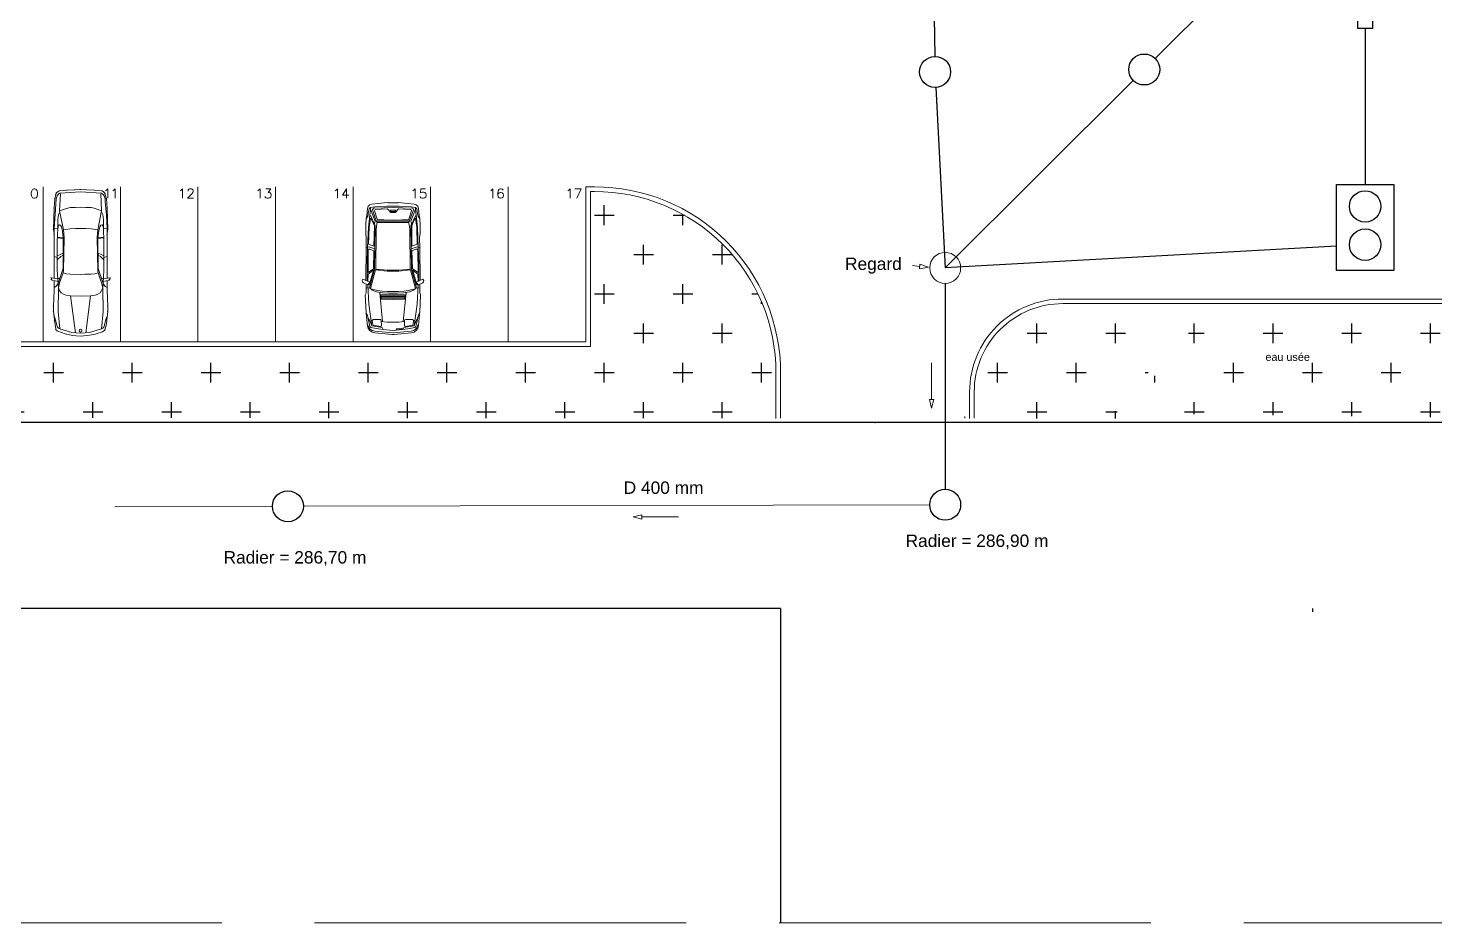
# Model space of a CAD drawing. Header units: millimetres. Extents: x 2259 to 2364, y 714 to 811.
# Drawn here: x 2282.96 to 2328.37, y 713.76 to 742.64 of the extents above; entities that cross this region are included whole.
import ezdxf

# ---------------------------------------------------------------- set-up
doc = ezdxf.new("R2010")
doc.units = ezdxf.units.MM
doc.linetypes.add('ACAD_ISO02W100', pattern=[15, 12, -3])
for name, color, linetype in [('Assainissement existant', 15, 'Continuous'), ('bordures T2', 7, 'Continuous'), ('EP parking', 191, 'Continuous'), ('EP toiture', 140, 'Continuous'), ('EU', 73, 'Continuous'), ('marquage', 230, 'Continuous'), ("pente et fil d'eau", 7, 'Continuous'), ('Route existante', 9, 'Continuous'), ('véhicules', 9, 'Continuous')]:
    doc.layers.add(name, color=color, linetype=linetype)
doc.styles.get("Standard").update_dxf_attribs({"font": 'arial.ttf'})

msp = doc.modelspace()

# ---------------------------------------------------------------- hatches: boundary and pattern name
at = {"layer": "pente et fil d'eau", "transparency": 33554687}
h = msp.add_hatch(dxfattribs=at)
h.set_pattern_fill('CROSS', color=3, scale=0.2)
h.paths.add_polyline_path([(2305.419, 801.642), (2268.839, 801.677), (2268.906, 758.432), (2270.796, 758.432), (2271.313, 730.056), (2288.579, 730.056), (2307.101, 730.045), (2307.101, 731.526, 0.421134), (2301.112, 737.363), (2301.112, 732.364), (2280.792, 732.364), (2280.792, 739.441), (2275.782, 739.441), (2275.782, 762.269), (2280.792, 762.269), (2280.792, 767.97), (2278.648, 767.97), (2278.648, 770.129), (2276.747, 770.129), (2276.747, 779.334), (2282.849, 779.334), (2282.849, 794.353), (2314.432, 794.353), (2314.432, 796.503), (2325.649, 796.503), (2325.649, 794.353), (2325.649, 793.853, 0.414204), (2328.517, 790.994), (2333.658, 790.994), (2333.658, 779.879), (2333.658, 779.39), (2333.658, 748.256), (2331.073, 748.256), (2331.073, 733.745), (2316.345, 733.745, 0.413374), (2313.503, 730.895), (2313.503, 730.039), (2318.286, 730.037), (2318.286, 730.206, -0.41238), (2317.926, 730.568, -0.239098), (2318.074, 730.86), (2318.074, 730.861), (2317.845, 731.039), (2317.906, 731.087), (2317.766, 731.28, -0.267419), (2317.418, 731.184), (2317.388, 731.135), (2317.381, 730.846), (2317.306, 730.866), (2317.235, 730.643), (2317.468, 730.618), (2317.473, 730.69), (2317.748, 730.589), (2317.462, 730.54), (2317.468, 730.618), (2317.235, 730.643), (2317.306, 730.866), (2317.235, 730.886), (2317.418, 731.184, -0.341744), (2317.146, 731.534, -1), (2317.871, 731.534, -0.197294), (2317.766, 731.28), (2317.906, 731.087), (2317.964, 731.132), (2318.074, 730.86, -0.446431), (2318.602, 730.749), (2318.608, 730.751), (2318.811, 730.954), (2318.849, 730.888), (2319.778, 731.412), (2319.117, 731.412), (2319.117, 733.421), (2320.422, 733.421), (2320.422, 731.412), (2319.778, 731.412), (2318.849, 730.888), (2318.888, 730.818), (2318.602, 730.749, -0.131576), (2318.65, 730.568, -0.414351), (2318.288, 730.206), (2332.805, 730.03), (2349.443, 798.607), (2305.327, 798.573)])
h.paths.add_polyline_path([(2326.612, 792.716), (2326.827, 792.907), (2326.895, 792.78)], flags=16)
h.paths.add_polyline_path([(2279.756, 762.642), (2279.723, 762.355), (2279.614, 762.621)], flags=16)
h.paths.add_polyline_path([(2278.504, 763.031), (2279.512, 763.031), (2279.512, 763.855), (2278.504, 763.855)], flags=24)
h.paths.add_polyline_path([(2327.362, 792.972), (2328.369, 792.972), (2328.369, 793.796), (2327.362, 793.796)], flags=24)
h.paths.add_polyline_path([(2314.912, 730.285), (2317.224, 730.285), (2317.224, 731.11), (2314.912, 731.11)], flags=24)
h.paths.add_polyline_path([(2320.841, 731.62), (2324.333, 731.62), (2324.333, 733.111), (2320.841, 733.111)], flags=24)

# ---------------------------------------------------------------- linework, layer by layer
at = {"linetype": 'ACAD_ISO02W100', "lineweight": 5}
msp.add_lwpolyline([(2259.088, 810.944), (2364.208, 810.944), (2364.208, 713.76), (2259.088, 713.76)], close=True, dxfattribs=at)
msp.add_point((2310.302, 729.91, 288.05))
at = {"layer": 'Assainissement existant'}
msp.add_line((2312.565, 734.398), (2312.565, 727.754), dxfattribs=at)
at = {"layer": 'Assainissement existant', "lineweight": 5}
for points in [[(2311.512, 734.973), (2311.741, 734.948)], [(2312.126, 731.835), (2312.126, 730.648)], [(2285.756, 727.191), (2290.846, 727.203)], [(2291.846, 727.205), (2312.065, 727.253)], [(2303.958, 726.863), (2302.771, 726.863)]]:
    msp.add_lwpolyline(points, dxfattribs=at)
for points in [[(2311.739, 734.869), (2312.024, 734.919), (2311.75, 735.02)], [(2312.059, 730.648), (2312.126, 730.368), (2312.203, 730.648)], [(2302.771, 726.931), (2302.491, 726.863), (2302.771, 726.787)]]:
    msp.add_lwpolyline(points, close=True, dxfattribs=at)
msp.add_circle((2312.565, 734.898), 0.5, dxfattribs=at)
at = {"layer": 'Assainissement existant', "lineweight": 25}
for centre in [(2291.346, 727.205), (2312.565, 727.254)]:
    msp.add_circle(centre, 0.5, dxfattribs=at)
at = {"layer": 'bordures T2', "lineweight": 5}
for points in [[(2313.353, 730.107), (2313.353, 730.098), (2313.353, 730.039), (2313.353, 730.047), (2313.353, 730.895, -0.415118), (2316.362, 733.895), (2330.923, 733.895), (2330.923, 748.406)], [(2313.503, 730.047), (2313.503, 730.895, -0.41514), (2316.362, 733.745), (2331.073, 733.745), (2331.073, 748.256)], [(2307.251, 731.513, 0.415239), (2301.241, 737.514), (2300.962, 737.514)], [(2307.101, 731.514, 0.415248), (2301.241, 737.364), (2301.112, 737.364)]]:
    msp.add_lwpolyline(points, format="xyb", dxfattribs=at)
for points in [[(2280.792, 739.441), (2280.792, 732.364), (2301.112, 732.364), (2301.112, 737.364)], [(2280.942, 739.591), (2280.942, 732.514), (2300.962, 732.514), (2300.962, 737.514)], [(2307.101, 730.042), (2307.101, 731.526)], [(2307.251, 730.225), (2307.251, 730.047), (2307.251, 731.526)], [(2313.203, 730.107), (2313.203, 730.098), (2313.203, 730.047)]]:
    msp.add_lwpolyline(points, dxfattribs=at)
at = {"layer": 'EP parking'}
for p, q in [((2325.876, 743.138), (2325.876, 742.638)), ((2325.876, 742.638), (2326.376, 742.638)), ((2326.126, 742.638), (2326.126, 742.138)), ((2326.376, 742.638), (2326.376, 742.888)), ((2326.126, 742.138), (2326.126, 737.593)), ((2325.198, 735.597), (2312.565, 734.898))]:
    msp.add_line(p, q, dxfattribs=at)
msp.add_lwpolyline([(2325.198, 737.593), (2327.054, 737.593), (2327.054, 734.816), (2325.198, 734.816)], close=True, dxfattribs=at)
for centre in [(2326.124, 736.883), (2326.124, 735.649)]:
    msp.add_circle(centre, 0.508, dxfattribs=at)
at = {"layer": 'EP toiture'}
for p, q in [((2312.184, 744.389), (2312.23, 741.724)), ((2312.265, 740.724), (2312.565, 734.898))]:
    msp.add_line(p, q, dxfattribs=at)
msp.add_circle((2312.239, 741.224), 0.5, dxfattribs=at)
at = {"layer": 'EU'}
for p, q in [((2319.347, 741.656), (2323.514, 745.809)), ((2312.565, 734.898), (2318.638, 740.95))]:
    msp.add_line(p, q, dxfattribs=at)
msp.add_circle((2318.992, 741.303), 0.5, dxfattribs=at)
at = {"layer": 'marquage', "lineweight": 5}
msp.add_lwpolyline([(2283.145, 737.447), (2283.103, 737.43), (2283.077, 737.387), (2283.061, 737.319), (2283.061, 737.277), (2283.077, 737.201), (2283.103, 737.158), (2283.145, 737.15), (2283.171, 737.15), (2283.222, 737.158), (2283.248, 737.201), (2283.264, 737.277), (2283.264, 737.319), (2283.248, 737.387), (2283.222, 737.43), (2283.171, 737.447)], close=True, dxfattribs=at)
for points in [[(2283.443, 732.514), (2283.443, 737.514)], [(2285.689, 737.387), (2285.722, 737.404), (2285.765, 737.447), (2285.765, 737.15)], [(2285.943, 732.514), (2285.943, 737.514)], [(2287.875, 737.387), (2287.9, 737.404), (2287.943, 737.447), (2287.943, 737.15)], [(2288.121, 737.379), (2288.121, 737.387), (2288.129, 737.421), (2288.147, 737.438), (2288.171, 737.447), (2288.231, 737.447), (2288.257, 737.438), (2288.274, 737.421), (2288.29, 737.387), (2288.29, 737.362), (2288.274, 737.336), (2288.248, 737.294), (2288.104, 737.15), (2288.299, 737.15)], [(2288.443, 732.514), (2288.443, 737.514)], [(2290.375, 737.387), (2290.401, 737.404), (2290.452, 737.447), (2290.452, 737.15)], [(2290.63, 737.447), (2290.791, 737.447), (2290.706, 737.336), (2290.748, 737.336), (2290.774, 737.319), (2290.791, 737.302), (2290.807, 737.26), (2290.807, 737.235), (2290.791, 737.192), (2290.765, 737.158), (2290.723, 737.15), (2290.68, 737.15), (2290.63, 737.158), (2290.621, 737.175), (2290.604, 737.209)], [(2290.943, 732.514), (2290.943, 737.514)], [(2292.876, 737.387), (2292.901, 737.404), (2292.943, 737.447), (2292.943, 737.15)], [(2293.24, 737.15), (2293.24, 737.447), (2293.105, 737.252), (2293.316, 737.252)], [(2293.452, 737.514), (2293.452, 732.514)], [(2295.384, 737.387), (2295.41, 737.404), (2295.452, 737.447), (2295.452, 737.15)], [(2295.783, 737.447), (2295.639, 737.447), (2295.621, 737.319), (2295.639, 737.336), (2295.682, 737.345), (2295.724, 737.345), (2295.766, 737.336), (2295.8, 737.302), (2295.809, 737.26), (2295.809, 737.235), (2295.8, 737.192), (2295.766, 737.158), (2295.724, 737.15), (2295.682, 737.15), (2295.639, 737.158), (2295.621, 737.175), (2295.614, 737.209)], [(2295.952, 737.514), (2295.952, 732.514)], [(2297.893, 737.387), (2297.919, 737.404), (2297.961, 737.447), (2297.961, 737.15)], [(2298.292, 737.404), (2298.275, 737.438), (2298.232, 737.447), (2298.207, 737.447), (2298.165, 737.438), (2298.139, 737.387), (2298.123, 737.319), (2298.123, 737.252), (2298.139, 737.192), (2298.165, 737.158), (2298.207, 737.15), (2298.224, 737.15), (2298.266, 737.158), (2298.292, 737.192), (2298.309, 737.235), (2298.309, 737.252), (2298.292, 737.294), (2298.266, 737.319), (2298.224, 737.336), (2298.207, 737.336), (2298.165, 737.319), (2298.139, 737.294), (2298.123, 737.252)], [(2298.452, 737.514), (2298.452, 732.514)], [(2300.385, 737.387), (2300.419, 737.404), (2300.461, 737.447), (2300.461, 737.15)], [(2300.614, 737.447), (2300.818, 737.447), (2300.673, 737.15)]]:
    msp.add_lwpolyline(points, dxfattribs=at)
at = {"layer": 'Route existante'}
for p, q in [((2332.935, 729.91), (2259.088, 729.91)), ((2307.251, 723.91), (2259.088, 723.91)), ((2307.251, 723.91), (2307.251, 713.76)), ((2324.421, 723.91), (2324.421, 723.8))]:
    msp.add_line(p, q, dxfattribs=at)
at = {"layer": 'véhicules', "lineweight": 5}
for points in [[(2285.323, 737.387), (2285.086, 737.413), (2284.841, 737.421), (2284.654, 737.43), (2284.468, 737.421), (2284.222, 737.413), (2283.984, 737.387), (2283.925, 737.362), (2283.883, 737.328), (2283.857, 737.268), (2283.824, 737.133), (2283.798, 736.828), (2283.773, 736.141), (2283.798, 736.006)], [(2283.934, 737.277), (2283.892, 737.226), (2283.866, 737.133), (2283.84, 736.794), (2283.798, 736.175), (2283.917, 736.184), (2283.934, 736.26), (2283.96, 736.285), (2284.002, 736.277), (2284.035, 736.226), (2284.07, 736.09), (2284.095, 735.87), (2284.087, 734.887), (2284.07, 734.819), (2283.925, 734.395), (2283.857, 734.302), (2283.798, 734.268)], [(2283.925, 737.277), (2283.984, 737.311), (2284.654, 737.353), (2285.323, 737.311), (2285.384, 737.268), (2285.417, 737.226), (2285.443, 737.133), (2285.451, 737.04), (2285.485, 736.599), (2285.511, 736.175), (2285.391, 736.184), (2285.375, 736.26), (2285.349, 736.285), (2285.307, 736.277), (2285.273, 736.226), (2285.239, 736.09), (2285.214, 735.87), (2285.222, 734.887), (2285.239, 734.819), (2285.384, 734.395), (2285.451, 734.302), (2285.511, 734.268)], [(2285.307, 737.294), (2285.332, 736.743), (2285.205, 736.124), (2284.994, 736.158), (2284.824, 736.175), (2284.484, 736.175), (2284.315, 736.158), (2284.103, 736.124), (2283.976, 736.743), (2284.002, 737.294)], [(2285.511, 736.006), (2285.536, 736.141), (2285.511, 736.828), (2285.485, 737.133), (2285.451, 737.268), (2285.426, 737.319), (2285.384, 737.362), (2285.332, 737.387)], [(2285.459, 737.387), (2285.494, 737.404), (2285.536, 737.447), (2285.536, 737.15)], [(2283.967, 736.684), (2283.934, 736.624), (2283.917, 736.446), (2283.917, 736.184), (2283.9, 735.751), (2283.9, 734.828), (2283.934, 734.251), (2283.925, 733.488), (2283.984, 732.929), (2283.934, 732.954), (2283.908, 732.988), (2283.883, 733.056), (2283.84, 733.217), (2283.824, 733.293), (2283.798, 733.344)], [(2283.976, 736.743), (2284.197, 736.819), (2284.315, 736.845), (2284.484, 736.853), (2284.654, 736.862), (2284.824, 736.853), (2284.994, 736.845), (2285.095, 736.828), (2285.332, 736.743)], [(2285.323, 732.929), (2285.384, 733.488), (2285.375, 734.251), (2285.384, 734.395), (2285.408, 734.828), (2285.408, 735.751), (2285.391, 736.184), (2285.391, 736.446), (2285.375, 736.624), (2285.341, 736.684)], [(2293.868, 735.556), (2293.876, 735.878), (2293.859, 735.997), (2293.859, 736.285), (2293.876, 736.489), (2293.927, 736.557), (2293.952, 736.718), (2293.969, 736.811), (2294.003, 736.845), (2294.011, 736.794)], [(2295.605, 736.489), (2295.579, 736.59), (2295.562, 736.819), (2295.537, 736.887), (2295.487, 736.938), (2295.426, 736.955), (2294.91, 737.014), (2294.893, 736.997), (2294.74, 736.997), (2294.58, 736.997), (2294.562, 737.014), (2294.045, 736.955), (2293.986, 736.938), (2293.936, 736.887), (2293.918, 736.819), (2293.892, 736.59), (2293.876, 736.489)], [(2293.901, 734.48), (2293.901, 735.022), (2293.918, 735.573), (2293.944, 736.201), (2294.011, 736.794), (2294.164, 736.412), (2294.138, 736.319)], [(2295.605, 735.556), (2295.597, 735.878), (2295.614, 735.997), (2295.614, 736.285), (2295.605, 736.489), (2295.546, 736.557), (2295.52, 736.718), (2295.503, 736.811), (2295.469, 736.845), (2295.325, 736.87), (2294.935, 736.896), (2294.74, 736.896), (2294.537, 736.896), (2294.147, 736.87), (2294.003, 736.845)], [(2295.334, 736.319), (2295.317, 736.412), (2295.461, 736.794), (2295.529, 736.201), (2295.555, 735.573), (2295.571, 735.022), (2295.571, 734.48)], [(2295.461, 736.794), (2295.469, 736.845)], [(2293.995, 736.582), (2294.02, 736.582), (2294.164, 736.26), (2294.138, 734.853), (2293.978, 734.26), (2294.011, 734.234)], [(2294.232, 736.362), (2294.206, 736.251), (2294.198, 736.116), (2294.181, 734.861), (2294.554, 734.828), (2294.927, 734.828), (2295.292, 734.861), (2295.283, 736.116), (2295.266, 736.251), (2295.24, 736.362)], [(2294.198, 736.421), (2294.232, 736.412), (2294.74, 736.404), (2295.24, 736.412), (2295.274, 736.421)], [(2295.461, 734.234), (2295.494, 734.26), (2295.334, 734.853), (2295.317, 736.26), (2295.461, 736.582), (2295.487, 736.582)], [(2283.798, 736.175), (2283.798, 734.565)], [(2284.095, 735.87), (2283.908, 735.895)], [(2283.908, 735.87), (2284.087, 735.845)], [(2284.087, 734.743), (2284.103, 734.819), (2284.12, 735.878), (2284.103, 736.124)], [(2285.205, 736.124), (2285.189, 735.878), (2285.205, 734.819), (2285.222, 734.743)], [(2285.214, 735.87), (2285.4, 735.895)], [(2285.408, 735.87), (2285.222, 735.845)], [(2285.511, 736.175), (2285.511, 734.565)], [(2284.087, 735.37), (2283.993, 735.336), (2283.9, 735.294)], [(2283.9, 735.158), (2284.019, 735.268), (2284.087, 735.311)], [(2285.222, 735.37), (2285.316, 735.336), (2285.408, 735.294)], [(2285.408, 735.158), (2285.29, 735.268), (2285.222, 735.311)], [(2294.147, 735.514), (2293.96, 735.582), (2293.868, 735.556), (2293.859, 734.497)], [(2295.325, 735.514), (2295.52, 735.582), (2295.605, 735.556), (2295.614, 734.497)], [(2283.798, 735.268), (2283.9, 735.234)], [(2285.511, 735.268), (2285.408, 735.234)], [(2293.927, 734.463), (2293.936, 734.7), (2294.087, 734.819), (2294.096, 734.828), (2294.105, 734.819), (2294.105, 734.811), (2293.969, 734.353), (2293.927, 734.353), (2293.96, 733.734), (2294.054, 733.031), (2293.978, 733.217), (2293.936, 733.268), (2293.918, 733.361), (2293.868, 733.463)], [(2295.546, 734.463), (2295.537, 734.7), (2295.393, 734.819), (2295.384, 734.828), (2295.376, 734.819), (2295.376, 734.811), (2295.503, 734.353), (2295.546, 734.353), (2295.52, 733.734), (2295.426, 733.031)], [(2283.993, 734.582), (2283.917, 734.548), (2283.705, 734.582), (2283.713, 734.522), (2283.73, 734.505), (2283.925, 734.455)], [(2283.798, 734.488), (2283.798, 734.166), (2283.781, 733.666), (2283.781, 733.497), (2283.798, 733.344), (2283.807, 733.217), (2283.857, 732.929), (2283.875, 732.878), (2283.917, 732.853), (2284.155, 732.768), (2284.392, 732.717), (2284.637, 732.7), (2284.883, 732.717), (2285.128, 732.759), (2285.358, 732.836), (2285.391, 732.853), (2285.434, 732.878), (2285.451, 732.929), (2285.485, 733.09), (2285.502, 733.217), (2285.527, 733.497), (2285.527, 733.666), (2285.511, 734.166), (2285.511, 734.488)], [(2285.316, 734.582), (2285.391, 734.548), (2285.603, 734.582), (2285.595, 734.522), (2285.578, 734.505), (2285.384, 734.455)], [(2295.605, 734.378), (2295.605, 734.099), (2295.63, 734.031), (2295.605, 733.463), (2295.597, 733.412), (2295.562, 733.031), (2295.537, 732.946), (2295.487, 732.878), (2295.419, 732.827), (2295.334, 732.802), (2294.775, 732.751), (2294.74, 732.751), (2294.698, 732.751), (2294.147, 732.802), (2294.063, 732.827), (2293.986, 732.878), (2293.936, 732.946), (2293.918, 733.031), (2293.876, 733.412), (2293.868, 733.463), (2293.842, 734.031), (2293.868, 734.099), (2293.868, 734.378)], [(2284.484, 732.802), (2284.332, 733.997)], [(2284.976, 733.997), (2284.824, 732.802)], [(2293.978, 734.26), (2293.868, 734.243)], [(2294.02, 734.226), (2294.24, 734.175), (2294.385, 734.149), (2294.554, 734.141), (2294.918, 734.141), (2295.088, 734.149), (2295.232, 734.175), (2295.452, 734.226)], [(2294.317, 734.099), (2294.401, 733.166)], [(2294.35, 734.005), (2294.74, 733.997), (2295.122, 734.005)], [(2294.35, 733.971), (2294.74, 733.971), (2295.122, 733.971)], [(2294.35, 733.946), (2294.74, 733.938), (2295.122, 733.946)], [(2294.359, 733.921), (2294.74, 733.912), (2295.113, 733.921)], [(2295.165, 734.099), (2295.071, 733.166)], [(2295.494, 734.26), (2295.605, 734.243)], [(2295.537, 733.268), (2295.478, 733.005), (2295.444, 732.98), (2295.283, 732.946), (2295.054, 732.912), (2295.088, 732.971), (2295.426, 733.031), (2295.494, 733.217), (2295.537, 733.268), (2295.555, 733.361), (2295.605, 733.463)], [(2283.984, 732.929), (2284.366, 732.81), (2284.654, 732.793), (2284.942, 732.81), (2285.323, 732.929), (2285.375, 732.954), (2285.4, 732.988), (2285.426, 733.056), (2285.459, 733.2), (2285.485, 733.293), (2285.511, 733.344)], [(2293.918, 733.082), (2293.944, 732.997), (2293.995, 732.929), (2294.063, 732.878), (2294.147, 732.853), (2294.74, 732.802), (2295.325, 732.853), (2295.41, 732.878), (2295.478, 732.929), (2295.529, 732.997), (2295.555, 733.082)], [(2294.418, 732.912), (2294.198, 732.946), (2294.028, 732.98), (2293.995, 733.005), (2293.936, 733.268)], [(2294.071, 733.192), (2294.028, 733.2)], [(2295.054, 732.912), (2294.74, 732.878), (2294.418, 732.912), (2294.385, 732.971), (2294.054, 733.031)], [(2294.359, 733.166), (2294.554, 733.149), (2294.74, 733.149), (2294.927, 733.149), (2295.113, 733.166)], [(2295.402, 733.192), (2295.444, 733.2)], [(2284.654, 732.7), (2284.654, 732.709)]]:
    msp.add_lwpolyline(points, dxfattribs=at)
at = {"layer": 'véhicules', "lineweight": 25}
for points in [[(2283.824, 737.133), (2283.824, 737.141)], [(2283.857, 737.268), (2283.857, 737.277)], [(2283.866, 737.294), (2283.866, 737.302)], [(2283.875, 737.319), (2283.875, 737.328)], [(2283.892, 737.336), (2283.892, 737.345)], [(2283.917, 737.353), (2283.917, 737.362)], [(2283.934, 737.37), (2283.934, 737.379)], [(2283.96, 737.379), (2283.96, 737.387)], [(2283.984, 737.387), (2283.984, 737.396)], [(2284.222, 737.413), (2284.222, 737.421)], [(2284.468, 737.421), (2284.468, 737.43)], [(2284.654, 737.43), (2284.654, 737.438)], [(2284.841, 737.421), (2284.841, 737.43)], [(2285.086, 737.413), (2285.086, 737.421)], [(2285.323, 737.387), (2285.323, 737.396)], [(2285.358, 737.379), (2285.358, 737.387)], [(2285.375, 737.37), (2285.375, 737.379)], [(2285.4, 737.353), (2285.4, 737.362)], [(2285.417, 737.336), (2285.417, 737.345)], [(2285.434, 737.311), (2285.434, 737.319)], [(2285.443, 737.294), (2285.443, 737.302)], [(2285.451, 737.268), (2285.451, 737.277)], [(2285.485, 737.133), (2285.485, 737.141)], [(2283.798, 736.828), (2283.798, 736.836)], [(2285.511, 736.828), (2285.511, 736.836)], [(2283.773, 736.141), (2283.773, 736.15)], [(2283.798, 735.98), (2283.798, 735.989)], [(2285.511, 735.98), (2285.511, 735.989)], [(2285.536, 736.141), (2285.536, 736.15)], [(2283.705, 734.582), (2283.705, 734.59)], [(2283.713, 734.514), (2283.713, 734.522), (2283.713, 734.531)], [(2283.722, 734.505), (2283.722, 734.514), (2283.722, 734.522)], [(2283.73, 734.505), (2283.73, 734.514)], [(2283.798, 734.565), (2283.798, 734.573)], [(2283.798, 734.488), (2283.798, 734.497)], [(2285.511, 734.565), (2285.511, 734.573)], [(2285.511, 734.488), (2285.511, 734.497)], [(2285.578, 734.505), (2285.578, 734.514)], [(2285.586, 734.505), (2285.586, 734.514), (2285.586, 734.522)], [(2285.595, 734.514), (2285.595, 734.522), (2285.595, 734.531)], [(2285.603, 734.582), (2285.603, 734.59)], [(2283.798, 734.166), (2283.798, 734.175)], [(2285.511, 734.166), (2285.511, 734.175)], [(2283.781, 733.666), (2283.781, 733.675)], [(2283.781, 733.497), (2283.781, 733.505)], [(2285.527, 733.666), (2285.527, 733.675)], [(2285.527, 733.497), (2285.527, 733.505)], [(2283.798, 733.344), (2283.798, 733.353)], [(2283.807, 733.217), (2283.807, 733.226)], [(2285.485, 733.09), (2285.485, 733.098)], [(2285.502, 733.217), (2285.502, 733.226)], [(2283.857, 732.929), (2283.857, 732.937)], [(2283.857, 732.912), (2283.857, 732.92)], [(2283.866, 732.895), (2283.866, 732.903)], [(2283.875, 732.878), (2283.875, 732.887)], [(2283.892, 732.87), (2283.892, 732.878)], [(2283.9, 732.861), (2283.9, 732.87)], [(2283.917, 732.853), (2283.917, 732.861)], [(2284.197, 732.759), (2284.197, 732.768)], [(2284.493, 732.709), (2284.493, 732.717)], [(2284.782, 732.709), (2284.782, 732.717)], [(2285.078, 732.751), (2285.078, 732.759)], [(2285.358, 732.836), (2285.358, 732.844)], [(2285.391, 732.853), (2285.391, 732.861)], [(2285.408, 732.861), (2285.408, 732.87)], [(2285.417, 732.87), (2285.417, 732.878)], [(2285.434, 732.878), (2285.434, 732.887)], [(2285.443, 732.895), (2285.443, 732.903)], [(2285.451, 732.929), (2285.451, 732.937)], [(2285.451, 732.912), (2285.451, 732.92)]]:
    msp.add_lwpolyline(points, dxfattribs=at)
msp.add_lwpolyline([(2285.332, 737.396), (2285.332, 737.387)], close=True, dxfattribs=at)
at = {"layer": 'véhicules', "lineweight": 5}
for points in [[(2294.105, 736.828), (2294.079, 736.777), (2294.198, 736.421), (2294.232, 736.362), (2294.74, 736.362), (2295.24, 736.362), (2295.274, 736.421), (2295.402, 736.777), (2295.376, 736.828), (2294.74, 736.853)], [(2294.885, 736.777), (2294.842, 736.709), (2294.808, 736.684), (2294.664, 736.684), (2294.63, 736.709), (2294.596, 736.777), (2294.554, 736.802), (2294.164, 736.785), (2294.147, 736.768), (2294.138, 736.743), (2294.232, 736.472), (2294.24, 736.455), (2294.258, 736.446), (2294.385, 736.446), (2294.444, 736.446), (2294.74, 736.438), (2295.029, 736.446), (2295.088, 736.446), (2295.215, 736.446), (2295.24, 736.455), (2295.249, 736.472), (2295.334, 736.743), (2295.334, 736.768), (2295.308, 736.785), (2294.918, 736.802)], [(2294.639, 736.76), (2294.664, 736.718), (2294.808, 736.718), (2294.834, 736.76)], [(2294.011, 736.497), (2293.969, 736.218), (2293.952, 735.667), (2294.122, 735.599), (2294.138, 736.26), (2294.028, 736.497), (2294.02, 736.506), (2294.011, 736.506)], [(2295.444, 736.497), (2295.452, 736.506), (2295.461, 736.506), (2295.461, 736.497), (2295.503, 736.218), (2295.52, 735.667), (2295.351, 735.599), (2295.342, 736.26)], [(2293.936, 735.472), (2293.952, 735.506), (2293.995, 735.506), (2294.122, 735.455), (2294.105, 734.87), (2293.936, 734.751)], [(2295.478, 735.506), (2295.52, 735.506), (2295.537, 735.472), (2295.546, 734.751), (2295.367, 734.87), (2295.351, 735.455)], [(2294.071, 734.183), (2294.206, 734.132), (2294.401, 734.099), (2294.588, 734.082), (2294.885, 734.082), (2295.08, 734.099), (2295.266, 734.132), (2295.402, 734.183), (2295.461, 734.234), (2295.299, 734.836), (2294.927, 734.794), (2294.545, 734.794), (2294.173, 734.836), (2294.011, 734.234)], [(2284.188, 734.022), (2284.103, 734.048), (2284.027, 734.099), (2283.976, 734.166), (2283.942, 734.251), (2283.976, 734.421), (2284.087, 734.743), (2284.197, 734.709), (2284.315, 734.7), (2284.654, 734.683), (2284.79, 734.692), (2284.994, 734.7), (2285.112, 734.709), (2285.222, 734.743), (2285.332, 734.421), (2285.366, 734.251), (2285.332, 734.166), (2285.281, 734.099), (2285.205, 734.048), (2285.121, 734.022), (2284.976, 733.997), (2284.654, 733.988), (2284.332, 733.997)], [(2293.765, 734.531), (2293.741, 734.497), (2293.749, 734.446), (2293.783, 734.412), (2293.927, 734.353), (2293.995, 734.438)], [(2295.706, 734.531), (2295.732, 734.497), (2295.724, 734.446), (2295.698, 734.412), (2295.546, 734.353), (2295.487, 734.438)], [(2294.342, 734.039), (2294.359, 733.887), (2294.74, 733.878), (2295.113, 733.887), (2295.13, 734.039), (2294.74, 734.031)], [(2294.333, 733.234), (2294.096, 733.234), (2294.079, 733.217), (2294.071, 733.2), (2294.087, 733.073), (2294.096, 733.056), (2294.105, 733.048), (2294.333, 733.005), (2294.359, 733.014), (2294.367, 733.031), (2294.359, 733.2), (2294.35, 733.226)], [(2295.147, 733.005), (2295.367, 733.048), (2295.384, 733.056), (2295.393, 733.073), (2295.402, 733.2), (2295.393, 733.217), (2295.376, 733.234), (2295.147, 733.234), (2295.122, 733.226), (2295.113, 733.2), (2295.113, 733.031), (2295.122, 733.014)], [(2284.654, 732.827), (2284.688, 732.844), (2284.696, 732.87), (2284.688, 732.903), (2284.654, 732.92), (2284.62, 732.903), (2284.611, 732.87), (2284.62, 732.844)], [(2295.02, 732.92), (2294.876, 732.903), (2294.842, 732.937), (2295.037, 732.954)]]:
    msp.add_lwpolyline(points, close=True, dxfattribs=at)

# ---------------------------------------------------------------- texts
at = {"layer": 'Assainissement existant', "char_height": 0.4, "attachment_point": 1}
for s, width, insert in [('Regard', 3.54272, (2309.332, 735.233)), ('D 400 mm', 3.54272, (2302.186, 728.006)), ('Radier = 286,90 m', 4.60299, (2311.287, 726.293)), ('Radier = 286,70 m', 4.60299, (2289.268, 725.758))]:
    msp.add_mtext_dynamic_manual_height_columns(s, width=width, gutter_width=12.5, heights=[0], dxfattribs=dict(at, insert=insert))
at = {"layer": 'EU', "insert": (2322.903, 732.566), "char_height": 0.25, "attachment_point": 1}
msp.add_mtext_dynamic_manual_height_columns('\\Peau usée', width=1.73122, gutter_width=12.5, heights=[0], dxfattribs=at)

doc.saveas('drawing.dxf')
